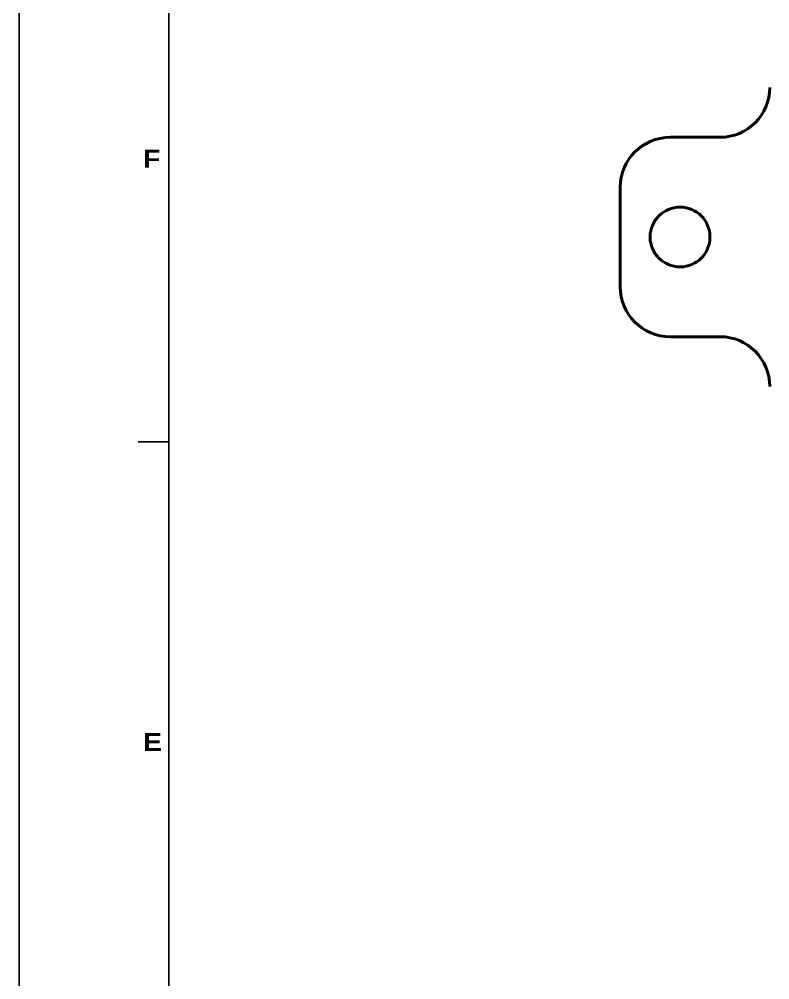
# Model space of a CAD drawing. Header units: millimetres. Extents: x 12 to 1415, y 12 to 997.
# Drawn here: x 11.9 to 162.6, y 516.5 to 709.2 of the extents above; entities that cross this region are included whole.
import ezdxf

# ---------------------------------------------------------------- set-up
doc = ezdxf.new("R2010")
doc.units = ezdxf.units.MM
doc.header["$LTSCALE"] = 1.2
doc.layers.get('0').update_dxf_attribs({"lineweight": 25})
doc.layers.add('Default', color=7, linetype='Continuous', lineweight=25)
doc.layers.add('가시적인 것(ISO)', color=7, linetype='Continuous', lineweight=40)
doc.styles.get("Standard").update_dxf_attribs({"font": 'txt.shx'})

# ---------------------------------------------------------------- blocks, each defined once
blk = doc.blocks.new('경계 A0_테크윈승압기_도면경계')
at = {"layer": 'Default', "color": 7, "linetype": 'Continuous'}
for p, q in [((9.95, 830.9), (9.95, 9.9)), ((34.95, 825.9), (34.95, 14.9)), ((34.86, 520.4), (29.86, 520.4))]:
    blk.add_line(p, q, dxfattribs=at)
at = {"layer": 'Default', "color": 7, "char_height": 3, "attachment_point": 1, "line_spacing_factor": 0.498}
for s, insert in [('\\f돋움체|b0|i0;\\H3.0000;{\\fArial Black|b0|i0;\\H3.0000;\\fArial Black|b0|i0;\\H3.0000;\\fArial Black|b0|i0;\\H3.0000;F}', (30.65, 569.2)), ('\\f돋움체|b0|i0;\\H3.0000;{\\fArial Black|b0|i0;\\H3.0000;\\fArial Black|b0|i0;\\H3.0000;\\fArial Black|b0|i0;\\H3.0000;E}', (30.65, 471.7))]:
    blk.add_mtext(s, dxfattribs=dict(at, insert=insert))

msp = doc.modelspace()

# ---------------------------------------------------------------- linework, layer by layer
at = {"layer": '가시적인 것(ISO)'}
for p, q in [((152.56, 685.54), (142.56, 685.54)), ((132.56, 675.54), (132.56, 655.54)), ((142.56, 645.54), (152.56, 645.54))]:
    msp.add_line(p, q, dxfattribs=at)
msp.add_circle((144.56, 665.54), 6, dxfattribs=at)
for centre, start, end in [((152.56, 695.54), 270, 0), ((142.56, 675.54), 90, 180), ((142.56, 655.54), 180, 270), ((152.56, 635.54), 0, 90)]:
    msp.add_arc(centre, 10, start, end, dxfattribs=at)

# ---------------------------------------------------------------- block references
at = {"xscale": 1.2, "yscale": 1.2, "zscale": 1.2}
msp.add_blockref('경계 A0_테크윈승압기_도면경계', (0, 0), dxfattribs=at)

doc.saveas('drawing.dxf')
